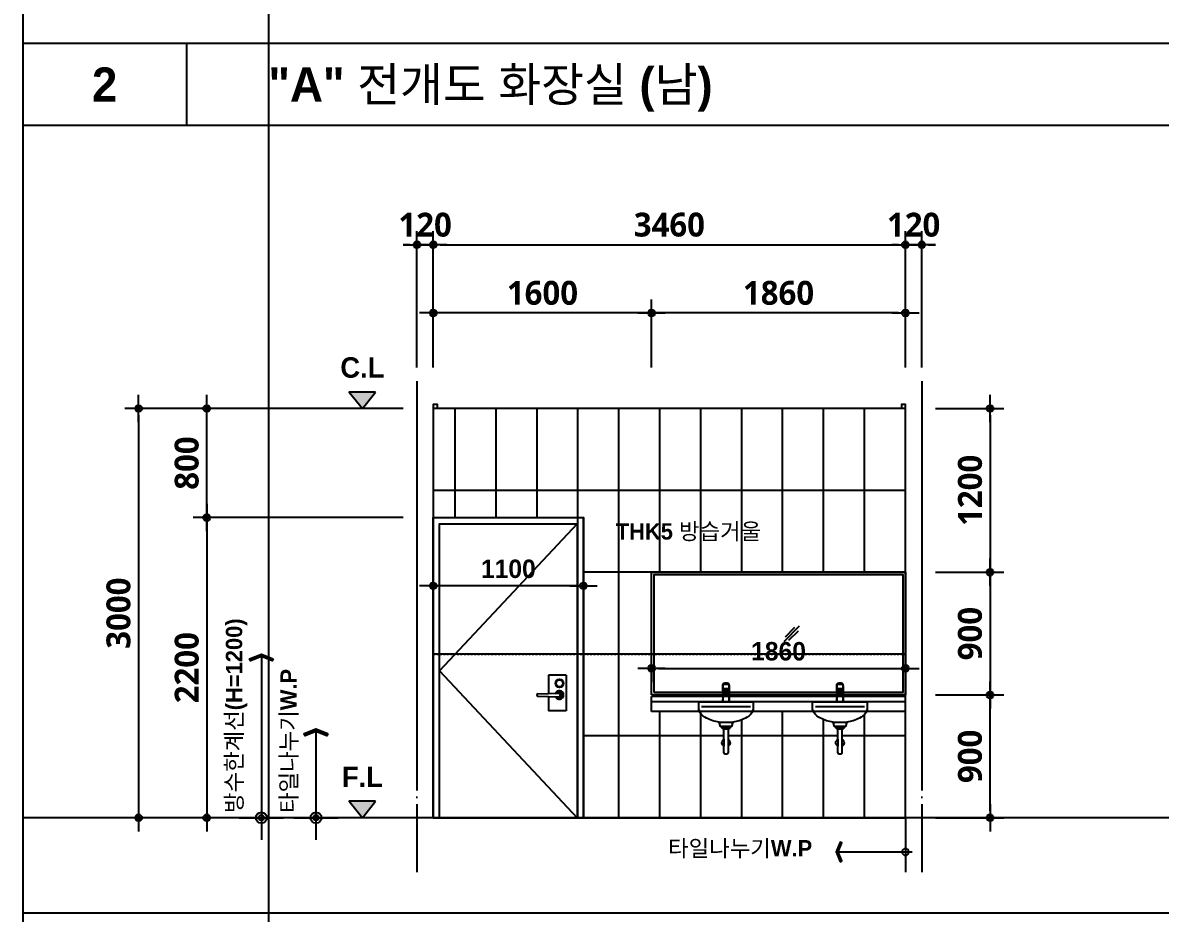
# Model space of a CAD drawing. Header units: millimetres. Extents: x 0 to 336000, y 0 to 30768.
# Drawn here: x 270763 to 279099, y 14950 to 21478 of the extents above; entities that cross this region are included whole.
import ezdxf
from ezdxf.enums import TextEntityAlignment as Align

# ---------------------------------------------------------------- set-up
doc = ezdxf.new("R2010")
doc.units = ezdxf.units.MM
doc.header["$LTSCALE"] = 50
doc.linetypes.add('CEN', pattern=[62, 60, -1, 0, -1])
doc.linetypes.add('HID', pattern=[0.5, 0.25, -0.25])
doc.layers.get('Defpoints').update_dxf_attribs({"color": 153})
for name, color, linetype in [('A-ANNO-DIM', 4, 'Continuous'), ('A-ANNO-GRA1', 7, 'Continuous'), ('A-ANNO-LEAD', 4, 'Continuous'), ('A-ANNO-SYMB', 7, 'Continuous'), ('A-ANNO-TEXT1', 7, 'Continuous'), ('A-CEN', 1, 'CEN'), ('A-FLOR-TOIL-ELE1', 3, 'Continuous'), ('A-FLOR-TOIL-ELE2', 4, 'Continuous'), ('A-FLOR-TOIL-TILE', 8, 'Continuous'), ('A-ST-AXIS-DIM', 7, 'Continuous'), ('CEN', 1, 'Continuous'), ('DIM', 7, 'Continuous'), ('DOOR', 4, 'Continuous'), ('ELE2', 3, 'Continuous'), ('HAT', 5, 'Continuous'), ('HID', 7, 'HID'), ('TO', 4, 'Continuous'), ('WIN', 6, 'Continuous')]:
    doc.layers.add(name, color=color, linetype=linetype)
doc.layers.add('G(그리드1)', color=185, linetype='Continuous', plot=False)
doc.layers.add('G(그리드2)', color=235, linetype='Continuous', plot=False)
doc.styles.add('2020음성 1차', font='나눔고딕Bold.ttf')
doc.styles.add('SH_진천_나눔', font='')
doc.styles.get('SH_진천_나눔').set_extended_font_data('NanumGothic', bold=True)
doc.dimstyles.new('SHP 50', dxfattribs={"dimscale": 50, "dimtxt": 3.5, "dimasz": 1, "dimexe": 2, "dimexo": 2, "dimgap": 1, "dimtad": 1, "dimdec": 0, "dimzin": 0, "dimdsep": 46, "dimtxsty": 'SH_진천_나눔', "dimblk": 'DIMDOT', "dimcen": 0.09, "dimclrd": 256, "dimclre": 256, "dimclrt": 3, "dimadec": 0, "dimazin": 1, "dimtfac": 1, "dimtdec": 0, "dimtix": 1, "dimtmove": 2, "dimatfit": 0, "dimldrblk": 'DIMDOT', "dimfxl": 1, "dimtolj": 1, "dimtzin": 0, "dimlwd": -1, "dimlwe": -1, "dimarcsym": 0})
doc.dimstyles.new('SHP 50내부', dxfattribs={"dimscale": 50, "dimtxt": 2.7, "dimasz": 1, "dimexe": 2, "dimexo": 2, "dimgap": 1, "dimtad": 1, "dimdec": 0, "dimzin": 0, "dimdsep": 46, "dimtxsty": '2020음성 1차', "dimblk": 'DIMDOT', "dimcen": 0.09, "dimclrd": 256, "dimclre": 256, "dimclrt": 3, "dimadec": 0, "dimazin": 1, "dimtfac": 1, "dimtdec": 0, "dimtix": 1, "dimtmove": 2, "dimatfit": 0, "dimldrblk": 'DIMDOT', "dimfxl": 1, "dimtolj": 1, "dimtzin": 0, "dimlwd": -1, "dimlwe": -1, "dimarcsym": 0})

# ---------------------------------------------------------------- blocks, each defined once
blk = doc.blocks.new('DIMDOT')
at = {"color": 0}
blk.add_line((-2, 0), (2, 0), dxfattribs=at)
for radius in [0.5, 0.25]:
    blk.add_circle((0, 0), radius, dxfattribs=at)
blk = doc.blocks.new('*D22538')
at = {"layer": 'A-ST-AXIS-DIM'}
for p, q in [((273651.3, 18950), (273651.3, 19950)), ((273771.3, 18950), (273771.3, 19950)), ((273601.3, 19850), (273551.3, 19850)), ((273771.3, 19850), (273651.3, 19850)), ((273821.3, 19850), (273871.3, 19850))]:
    blk.add_line(p, q, dxfattribs=at)
at = {"layer": 'Defpoints', "color": 0}
for p in [(273651.3, 19850), (273651.3, 18850), (273771.3, 18850)]:
    blk.add_point(p, dxfattribs=at)
at = {"layer": 'A-ST-AXIS-DIM', "linetype": 'ByBlock', "xscale": 50, "yscale": 50, "zscale": 50}
blk.add_blockref('DIMDOT', (273651.3, 19850), dxfattribs=at)
at = {"layer": 'A-ST-AXIS-DIM', "linetype": 'ByBlock', "xscale": 50, "yscale": 50, "zscale": 50, "rotation": 180}
blk.add_blockref('DIMDOT', (273771.3, 19850), dxfattribs=at)
at = {"layer": 'A-ST-AXIS-DIM', "color": 3, "insert": (273711.3, 19996.2), "char_height": 175, "attachment_point": 5, "style": 'SH_진천_나눔'}
blk.add_mtext('\\A1;120', dxfattribs=at)
blk = doc.blocks.new('*D22539')
at = {"layer": 'A-ST-AXIS-DIM'}
for p, q in [((273771.3, 18950), (273771.3, 19950)), ((277231.3, 18950), (277231.3, 19950)), ((273821.3, 19850), (277181.3, 19850))]:
    blk.add_line(p, q, dxfattribs=at)
at = {"layer": 'Defpoints', "color": 0}
for p in [(277231.3, 19850), (273771.3, 18850), (277231.3, 18850)]:
    blk.add_point(p, dxfattribs=at)
at = {"layer": 'A-ST-AXIS-DIM', "linetype": 'ByBlock', "xscale": 50, "yscale": 50, "zscale": 50, "rotation": 180}
blk.add_blockref('DIMDOT', (273771.3, 19850), dxfattribs=at)
at = {"layer": 'A-ST-AXIS-DIM', "linetype": 'ByBlock', "xscale": 50, "yscale": 50, "zscale": 50}
blk.add_blockref('DIMDOT', (277231.3, 19850), dxfattribs=at)
at = {"layer": 'A-ST-AXIS-DIM', "color": 3, "insert": (275501.3, 19996.6), "char_height": 175, "attachment_point": 5, "style": 'SH_진천_나눔'}
blk.add_mtext('\\A1;3460', dxfattribs=at)
blk = doc.blocks.new('*D22540')
at = {"layer": 'A-ST-AXIS-DIM'}
for p, q in [((277231.3, 18950), (277231.3, 19950)), ((277351.3, 18950), (277351.3, 19950)), ((277181.3, 19850), (277131.3, 19850)), ((277231.3, 19850), (277351.3, 19850)), ((277401.3, 19850), (277451.3, 19850))]:
    blk.add_line(p, q, dxfattribs=at)
at = {"layer": 'Defpoints', "color": 0}
for p in [(277351.3, 19850), (277231.3, 18850), (277351.3, 18850)]:
    blk.add_point(p, dxfattribs=at)
at = {"layer": 'A-ST-AXIS-DIM', "linetype": 'ByBlock', "xscale": 50, "yscale": 50, "zscale": 50}
blk.add_blockref('DIMDOT', (277231.3, 19850), dxfattribs=at)
at = {"layer": 'A-ST-AXIS-DIM', "linetype": 'ByBlock', "xscale": 50, "yscale": 50, "zscale": 50, "rotation": 180}
blk.add_blockref('DIMDOT', (277351.3, 19850), dxfattribs=at)
at = {"layer": 'A-ST-AXIS-DIM', "color": 3, "insert": (277291.3, 19996.2), "char_height": 175, "attachment_point": 5, "style": 'SH_진천_나눔'}
blk.add_mtext('\\A1;120', dxfattribs=at)
blk = doc.blocks.new('*D22541')
at = {"layer": 'A-ST-AXIS-DIM'}
for p, q in [((273551.3, 18650), (271511.3, 18650)), ((271611.3, 18600), (271611.3, 15700)), ((273551.3, 15650), (271511.3, 15650))]:
    blk.add_line(p, q, dxfattribs=at)
at = {"layer": 'Defpoints', "color": 0}
for p in [(273651.3, 18650), (271611.3, 15650), (273651.3, 15650)]:
    blk.add_point(p, dxfattribs=at)
at = {"layer": 'A-ST-AXIS-DIM', "linetype": 'ByBlock', "xscale": 50, "yscale": 50, "zscale": 50}
for p, rotation in [((271611.3, 18650), 90), ((271611.3, 15650), 270)]:
    blk.add_blockref('DIMDOT', p, dxfattribs=dict(at, rotation=rotation))
at = {"layer": 'A-ST-AXIS-DIM', "color": 3, "insert": (271464.7, 17150), "char_height": 175, "attachment_point": 5, "rotation": 90, "style": 'SH_진천_나눔'}
blk.add_mtext('\\A1;3000', dxfattribs=at)
blk = doc.blocks.new('*D22542')
at = {"layer": 'A-ST-AXIS-DIM'}
for p, q in [((273551.3, 18650), (272011.3, 18650)), ((272111.3, 17900), (272111.3, 18600)), ((273551.3, 17850), (272011.3, 17850))]:
    blk.add_line(p, q, dxfattribs=at)
at = {"layer": 'Defpoints', "color": 0}
for p in [(272111.3, 18650), (273651.3, 18650), (273651.3, 17850)]:
    blk.add_point(p, dxfattribs=at)
at = {"layer": 'A-ST-AXIS-DIM', "linetype": 'ByBlock', "xscale": 50, "yscale": 50, "zscale": 50}
for p, rotation in [((272111.3, 18650), 90), ((272111.3, 17850), 270)]:
    blk.add_blockref('DIMDOT', p, dxfattribs=dict(at, rotation=rotation))
at = {"layer": 'A-ST-AXIS-DIM', "color": 3, "insert": (271964.7, 18250), "char_height": 175, "attachment_point": 5, "rotation": 90, "style": 'SH_진천_나눔'}
blk.add_mtext('\\A1;800', dxfattribs=at)
blk = doc.blocks.new('*D22543')
at = {"layer": 'A-ST-AXIS-DIM'}
for p, q in [((273551.3, 17850), (272011.3, 17850)), ((272111.3, 17800), (272111.3, 15700)), ((273551.3, 15650), (272011.3, 15650))]:
    blk.add_line(p, q, dxfattribs=at)
at = {"layer": 'Defpoints', "color": 0}
for p in [(273651.3, 17850), (272111.3, 15650), (273651.3, 15650)]:
    blk.add_point(p, dxfattribs=at)
at = {"layer": 'A-ST-AXIS-DIM', "linetype": 'ByBlock', "xscale": 50, "yscale": 50, "zscale": 50}
for p, rotation in [((272111.3, 17850), 90), ((272111.3, 15650), 270)]:
    blk.add_blockref('DIMDOT', p, dxfattribs=dict(at, rotation=rotation))
at = {"layer": 'A-ST-AXIS-DIM', "color": 3, "insert": (271965.1, 16750), "char_height": 175, "attachment_point": 5, "rotation": 90, "style": 'SH_진천_나눔'}
blk.add_mtext('\\A1;2200', dxfattribs=at)
blk = doc.blocks.new('*D22544')
at = {"layer": 'A-ST-AXIS-DIM'}
for p, q in [((277451.3, 16550), (277951.3, 16550)), ((277851.3, 15700), (277851.3, 16500)), ((277451.3, 15650), (277951.3, 15650))]:
    blk.add_line(p, q, dxfattribs=at)
at = {"layer": 'Defpoints', "color": 0}
for p in [(277351.3, 16550), (277851.3, 16550), (277351.3, 15650)]:
    blk.add_point(p, dxfattribs=at)
at = {"layer": 'A-ST-AXIS-DIM', "linetype": 'ByBlock', "xscale": 50, "yscale": 50, "zscale": 50}
for p, rotation in [((277851.3, 16550), 90), ((277851.3, 15650), 270)]:
    blk.add_blockref('DIMDOT', p, dxfattribs=dict(at, rotation=rotation))
at = {"layer": 'A-ST-AXIS-DIM', "color": 3, "insert": (277704.7, 16100), "char_height": 175, "attachment_point": 5, "rotation": 90, "style": 'SH_진천_나눔'}
blk.add_mtext('\\A1;900', dxfattribs=at)
blk = doc.blocks.new('*D22545')
at = {"layer": 'A-ST-AXIS-DIM'}
for p, q in [((277451.3, 18650), (277951.3, 18650)), ((277851.3, 18600), (277851.3, 17500)), ((277451.3, 17450), (277951.3, 17450))]:
    blk.add_line(p, q, dxfattribs=at)
at = {"layer": 'Defpoints', "color": 0}
for p in [(277351.3, 18650), (277351.3, 17450), (277851.3, 17450)]:
    blk.add_point(p, dxfattribs=at)
at = {"layer": 'A-ST-AXIS-DIM', "linetype": 'ByBlock', "xscale": 50, "yscale": 50, "zscale": 50}
for p, rotation in [((277851.3, 18650), 90), ((277851.3, 17450), 270)]:
    blk.add_blockref('DIMDOT', p, dxfattribs=dict(at, rotation=rotation))
at = {"layer": 'A-ST-AXIS-DIM', "color": 3, "insert": (277705.1, 18050), "char_height": 175, "attachment_point": 5, "rotation": 90, "style": 'SH_진천_나눔'}
blk.add_mtext('\\A1;1200', dxfattribs=at)
blk = doc.blocks.new('*D22546')
at = {"layer": 'A-ST-AXIS-DIM'}
for p, q in [((273771.3, 18950), (273771.3, 19450)), ((275371.3, 18950), (275371.3, 19450)), ((275321.3, 19350), (273821.3, 19350))]:
    blk.add_line(p, q, dxfattribs=at)
at = {"layer": 'Defpoints', "color": 0}
for p in [(273771.3, 19350), (273771.3, 18850), (275371.3, 18850)]:
    blk.add_point(p, dxfattribs=at)
at = {"layer": 'A-ST-AXIS-DIM', "linetype": 'ByBlock', "xscale": 50, "yscale": 50, "zscale": 50, "rotation": 180}
blk.add_blockref('DIMDOT', (273771.3, 19350), dxfattribs=at)
at = {"layer": 'A-ST-AXIS-DIM', "linetype": 'ByBlock', "xscale": 50, "yscale": 50, "zscale": 50}
blk.add_blockref('DIMDOT', (275371.3, 19350), dxfattribs=at)
at = {"layer": 'A-ST-AXIS-DIM', "color": 3, "insert": (274571.3, 19496.6), "char_height": 175, "attachment_point": 5, "style": 'SH_진천_나눔'}
blk.add_mtext('\\A1;1600', dxfattribs=at)
blk = doc.blocks.new('*D22547')
at = {"layer": 'A-ST-AXIS-DIM'}
for p, q in [((275371.3, 18950), (275371.3, 19450)), ((277231.3, 18950), (277231.3, 19450)), ((277181.3, 19350), (275421.3, 19350))]:
    blk.add_line(p, q, dxfattribs=at)
at = {"layer": 'Defpoints', "color": 0}
for p in [(275371.3, 19350), (275371.3, 18850), (277231.3, 18850)]:
    blk.add_point(p, dxfattribs=at)
at = {"layer": 'A-ST-AXIS-DIM', "linetype": 'ByBlock', "xscale": 50, "yscale": 50, "zscale": 50, "rotation": 180}
blk.add_blockref('DIMDOT', (275371.3, 19350), dxfattribs=at)
at = {"layer": 'A-ST-AXIS-DIM', "linetype": 'ByBlock', "xscale": 50, "yscale": 50, "zscale": 50}
blk.add_blockref('DIMDOT', (277231.3, 19350), dxfattribs=at)
at = {"layer": 'A-ST-AXIS-DIM', "color": 3, "insert": (276301.3, 19496.6), "char_height": 175, "attachment_point": 5, "style": 'SH_진천_나눔'}
blk.add_mtext('\\A1;1860', dxfattribs=at)
blk = doc.blocks.new('ARROWX')
blk.add_lwpolyline([(-0.2, -0.5), (-0.293, -0.463), (-0.108, 0), (-0.293, 0.463), (-0.2, 0.5), (0, 0)], close=True)
for points in [[(-0.2, 0.5), (-0.293, 0.463), (0, 0), (-0.108, 0)], [(0, 0), (-0.108, 0), (-0.2, -0.5), (-0.293, -0.463)]]:
    blk.add_solid(points)
blk = doc.blocks.new('Z_DOT')
at = {"layer": 'DIM', "color": 0}
for p, q in [((0, -3), (0, 3)), ((-3, 0), (3, 0))]:
    blk.add_line(p, q, dxfattribs=at)
for radius in [0.75, 0.375]:
    blk.add_circle((0, 0), radius, dxfattribs=at)
blk = doc.blocks.new('레버형 수도꼭지')
at = {"layer": 'TO'}
h = blk.add_hatch(dxfattribs=at)
h.set_pattern_fill('ANSI37', color=256, scale=10, style=0)
h.set_pattern_definition([(45, (123210.5049, 58331.802), (-0.8838834765, 0.8838834765), []), (135, (123210.5049, 58331.802), (-0.8838834765, -0.8838834765), [])])
edge = h.paths.add_edge_path()
edge.add_ellipse((-228341, -110348), major_axis=(14.3, 0), ratio=0.258819, start_angle=22.7288, end_angle=90, ccw=False)
edge.add_ellipse((-228341, -110345), major_axis=(14.3, 0), ratio=0.258819, start_angle=270, end_angle=337.2712, ccw=False)
edge.add_line((-228341, -110349), (-228341, -110344))
edge = h.paths.add_edge_path()
edge.add_ellipse((-228341, -110348), major_axis=(14.3, 0), ratio=0.258819, start_angle=90, end_angle=157.2712, ccw=False)
edge.add_line((-228341, -110344), (-228341, -110349))
edge.add_ellipse((-228341, -110345), major_axis=(14.3, 0), ratio=0.258819, start_angle=202.7288, end_angle=270, ccw=False)
for p, q in [((-228374, -110297), (-228374, -110260)), ((-228307, -110297), (-228307, -110260)), ((-228374, -110300), (-228375, -110435)), ((-228374, -110297), (-228307, -110297)), ((-228374, -110300), (-228307, -110300)), ((-228361, -110310), (-228361, -110312)), ((-228358, -110336), (-228358, -110344)), ((-228357, -110348), (-228358, -110345)), ((-228325, -110348), (-228324, -110345)), ((-228324, -110336), (-228324, -110344)), ((-228320, -110312), (-228320, -110310)), ((-228307, -110300), (-228307, -110435)), ((-228375, -110435), (-228307, -110435))]:
    blk.add_line(p, q, dxfattribs=at)
for centre, radius, start, end in [((-228350, -110260), 24.5, 157.7871, 180), ((-228362, -110255), 11.4, 104.5511, 157.7871), ((-228341, -110337), 95.7, 75.4489, 104.5511), ((-228320, -110255), 11.4, 22.2129, 75.4489), ((-228332, -110260), 24.5, 0, 22.2129), ((-228233, -110338), 143, 163.5148, 164.4695), ((-228449, -110338), 143, 15.5305, 16.4852)]:
    blk.add_arc(centre, radius, start, end, dxfattribs=at)
at = {"layer": 'TO', "extrusion": (0, 0, -1)}
for centre, major_axis, ratio, start_param, end_param in [((-228361, -110310), (-0.625, 0.345), 0.985024, -0.521073, 0.03416), ((-228342, -110311), (19.7, 0), 0.087155, 1.571005, 3.055326), ((-228342, -110313), (-18.8, 5.9), 0.963674, 4.591114, 5.956008), ((-228341, -110344), (17.1, 0), 0.258819, 3.034181, 6.390597), ((-228341, -110336), (17.1, 0), 0.258819, 3.141593, 6.283185), ((-228341, -110348), (-15.7, 0), 0.258819, 3.141593, 9.424778), ((-228341, -110348), (-14.3, 0), 0.258819, 3.141593, 9.424778), ((-228341, -110345), (-14.3, 0), 0.258819, 3.538286, 5.886492), ((-228340, -110311), (-19.7, 0), 0.087155, 3.227859, 4.712181), ((-228340, -110313), (18.8, 5.9), 0.963674, 0.327177, 1.692071), ((-228321, -110310), (0.625, 0.345), 0.985024, -0.020425, 0.521078)]:
    blk.add_ellipse(centre, major_axis=major_axis, ratio=ratio, start_param=start_param, end_param=end_param, dxfattribs=at)
at = {"layer": 'TO'}
for points, knots in [([(-228374, -110263), (-228375, -110262), (-228374, -110261), (-228374, -110259), (-228374, -110258), (-228374, -110255), (-228373, -110253), (-228371, -110249), (-228369, -110247), (-228363, -110246), (-228361, -110246), (-228356, -110246), (-228354, -110246), (-228350, -110247), (-228348, -110247), (-228345, -110247), (-228343, -110247), (-228341, -110247)], [0, 0, 0, 0, 0.055247, 0.055247, 0.141133, 0.141133, 0.312907, 0.312907, 0.656453, 0.656453, 0.828227, 0.828227, 0.914113, 0.914113, 0.957057, 0.957057, 1, 1, 1, 1]), ([(-228341, -110250), (-228343, -110250), (-228344, -110250), (-228347, -110250), (-228348, -110250), (-228352, -110250), (-228354, -110249), (-228358, -110249), (-228361, -110248), (-228366, -110248), (-228369, -110248), (-228371, -110253), (-228372, -110255), (-228373, -110261), (-228373, -110265), (-228374, -110273), (-228374, -110278), (-228374, -110286), (-228374, -110289), (-228374, -110292), (-228374, -110294), (-228374, -110296), (-228374, -110297), (-228374, -110297)], [0, 0, 0, 0, 0.03125, 0.03125, 0.0625, 0.0625, 0.125, 0.125, 0.25, 0.25, 0.5, 0.5, 0.625, 0.625, 0.75, 0.75, 0.875, 0.875, 0.9375, 0.9375, 0.96875, 0.96875, 1, 1, 1, 1]), ([(-228374, -110297), (-228374, -110297), (-228374, -110296), (-228374, -110294), (-228374, -110293), (-228374, -110289), (-228374, -110287), (-228374, -110279), (-228374, -110275), (-228373, -110266), (-228372, -110263), (-228371, -110257), (-228371, -110255), (-228369, -110252), (-228368, -110251), (-228365, -110250), (-228363, -110250), (-228360, -110250), (-228358, -110251), (-228353, -110251), (-228351, -110252), (-228348, -110252), (-228347, -110252), (-228344, -110252), (-228343, -110252), (-228341, -110252)], [0, 0, 0, 0, 0.03125, 0.03125, 0.0625, 0.0625, 0.125, 0.125, 0.25, 0.25, 0.375, 0.375, 0.5, 0.5, 0.625, 0.625, 0.75, 0.75, 0.875, 0.875, 0.9375, 0.9375, 0.96875, 0.96875, 1, 1, 1, 1]), ([(-228341, -110245), (-228343, -110245), (-228345, -110245), (-228348, -110245), (-228349, -110245), (-228353, -110244), (-228355, -110244), (-228358, -110244), (-228359, -110244), (-228362, -110244), (-228363, -110244), (-228364, -110244), (-228365, -110244), (-228366, -110245)], [0, 0, 0, 0, 0.10427, 0.10427, 0.20854, 0.20854, 0.417079, 0.417079, 0.625619, 0.625619, 0.834159, 0.834159, 1, 1, 1, 1]), ([(-228316, -110245), (-228317, -110244), (-228317, -110244), (-228320, -110244), (-228322, -110244), (-228327, -110244), (-228329, -110244), (-228332, -110245), (-228334, -110245), (-228337, -110245), (-228339, -110245), (-228341, -110245)], [0, 0, 0, 0, 0.176828, 0.176828, 0.588414, 0.588414, 0.794207, 0.794207, 0.897103, 0.897103, 1, 1, 1, 1]), ([(-228307, -110263), (-228307, -110262), (-228307, -110261), (-228307, -110259), (-228308, -110258), (-228308, -110255), (-228309, -110253), (-228311, -110249), (-228313, -110247), (-228319, -110246), (-228321, -110246), (-228326, -110246), (-228328, -110246), (-228332, -110247), (-228333, -110247), (-228337, -110247), (-228339, -110247), (-228341, -110247)], [0, 0, 0, 0, 0.055247, 0.055247, 0.141133, 0.141133, 0.312907, 0.312907, 0.656453, 0.656453, 0.828227, 0.828227, 0.914113, 0.914113, 0.957057, 0.957057, 1, 1, 1, 1]), ([(-228307, -110297), (-228307, -110297), (-228307, -110296), (-228307, -110294), (-228307, -110292), (-228307, -110289), (-228307, -110286), (-228308, -110278), (-228308, -110274), (-228308, -110265), (-228309, -110261), (-228310, -110255), (-228310, -110253), (-228312, -110250), (-228313, -110249), (-228316, -110248), (-228317, -110248), (-228321, -110248), (-228323, -110249), (-228328, -110249), (-228330, -110250), (-228333, -110250), (-228335, -110250), (-228337, -110250), (-228339, -110250), (-228341, -110250)], [0, 0, 0, 0, 0.029977, 0.029977, 0.061268, 0.061268, 0.12385, 0.12385, 0.249014, 0.249014, 0.374179, 0.374179, 0.499343, 0.499343, 0.624507, 0.624507, 0.749671, 0.749671, 0.874836, 0.874836, 0.937418, 0.937418, 0.968709, 0.968709, 1, 1, 1, 1]), ([(-228341, -110252), (-228339, -110252), (-228338, -110252), (-228335, -110252), (-228334, -110252), (-228330, -110252), (-228329, -110251), (-228324, -110251), (-228322, -110250), (-228316, -110250), (-228314, -110250), (-228311, -110255), (-228310, -110257), (-228309, -110263), (-228309, -110266), (-228308, -110275), (-228308, -110279), (-228308, -110287), (-228307, -110289), (-228307, -110293), (-228307, -110294), (-228307, -110296), (-228307, -110297), (-228307, -110297)], [0, 0, 0, 0, 0.03125, 0.03125, 0.0625, 0.0625, 0.125, 0.125, 0.25, 0.25, 0.5, 0.5, 0.625, 0.625, 0.75, 0.75, 0.875, 0.875, 0.9375, 0.9375, 0.96875, 0.96875, 1, 1, 1, 1]), ([(-228361, -110313), (-228363, -110318), (-228364, -110322), (-228366, -110328), (-228367, -110329), (-228367, -110331), (-228368, -110332), (-228369, -110336), (-228370, -110339), (-228371, -110348), (-228371, -110354), (-228373, -110367), (-228373, -110374), (-228374, -110390), (-228374, -110398), (-228374, -110412), (-228374, -110417), (-228375, -110423), (-228375, -110426), (-228375, -110430), (-228375, -110433), (-228375, -110435)], [0, 0, 0, 0, 0.25, 0.25, 0.3125, 0.3125, 0.375, 0.375, 0.5, 0.5, 0.625, 0.625, 0.75, 0.75, 0.875, 0.875, 0.9375, 0.9375, 0.96875, 0.96875, 1, 1, 1, 1]), ([(-228374, -110300), (-228374, -110302), (-228374, -110303), (-228374, -110307), (-228374, -110308), (-228373, -110313), (-228373, -110315), (-228373, -110320), (-228372, -110323), (-228372, -110326), (-228372, -110328), (-228371, -110330), (-228371, -110331), (-228370, -110331), (-228370, -110330), (-228369, -110328), (-228369, -110326), (-228366, -110319), (-228364, -110314), (-228361, -110310)], [0, 0, 0, 0, 0.03125, 0.03125, 0.0625, 0.0625, 0.125, 0.125, 0.1875, 0.1875, 0.25, 0.25, 0.3125, 0.3125, 0.375, 0.375, 0.5, 0.5, 1, 1, 1, 1]), ([(-228370, -110329), (-228370, -110330), (-228370, -110330), (-228370, -110330), (-228370, -110330), (-228371, -110330), (-228371, -110330), (-228372, -110327), (-228372, -110323), (-228373, -110315), (-228373, -110313), (-228374, -110308), (-228374, -110307), (-228374, -110303), (-228374, -110302), (-228374, -110300)], [0, 0, 0, 0, 0.054942, 0.054942, 0.140857, 0.140857, 0.312685, 0.312685, 0.656343, 0.656343, 0.828171, 0.828171, 0.914086, 0.914086, 1, 1, 1, 1]), ([(-228374, -110435), (-228374, -110433), (-228374, -110431), (-228374, -110428), (-228374, -110426), (-228373, -110421), (-228373, -110418), (-228372, -110407), (-228372, -110401), (-228370, -110389), (-228369, -110383), (-228367, -110373), (-228365, -110368), (-228363, -110360), (-228361, -110357), (-228358, -110352), (-228357, -110350), (-228356, -110349)], [0, 0, 0, 0, 0.0404138, 0.0404138, 0.0808277, 0.0808277, 0.1616554, 0.1616554, 0.3233107, 0.3233107, 0.4849661, 0.4849661, 0.6466214, 0.6466214, 0.8082768, 0.8082768, 0.9542949, 0.9542949, 0.9542949, 0.9542949]), ([(-228370, -110330), (-228370, -110330), (-228370, -110330), (-228370, -110330), (-228370, -110329), (-228369, -110329), (-228369, -110328), (-228369, -110327), (-228368, -110325), (-228367, -110323), (-228367, -110321), (-228366, -110319), (-228365, -110316), (-228363, -110314), (-228362, -110312), (-228362, -110310), (-228361, -110310)], [0, 0, 0, 0, 0.008544, 0.024611, 0.042457, 0.061431, 0.092477, 0.143193, 0.194133, 0.291303, 0.393966, 0.504737, 0.622577, 0.748222, 0.885676, 1, 1, 1, 1]), ([(-228361, -110310), (-228361, -110309), (-228359, -110308), (-228352, -110306), (-228347, -110305), (-228342, -110305)], [0, 0, 0, 0, 0.5, 0.5, 1, 1, 1, 1]), ([(-228361, -110310), (-228361, -110310), (-228361, -110309), (-228361, -110309), (-228360, -110309), (-228360, -110308), (-228360, -110308), (-228360, -110308)], [0, 0, 0, 0, 0.059607, 0.291171, 0.606391, 0.932673, 1, 1, 1, 1]), ([(-228361, -110312), (-228361, -110312), (-228361, -110312), (-228361, -110312), (-228361, -110312), (-228361, -110312), (-228361, -110312), (-228361, -110313), (-228361, -110313), (-228361, -110313), (-228361, -110313), (-228361, -110313), (-228361, -110313)], [0, 0, 0, 0, 0.175016, 0.175016, 0.175016, 0.450335, 0.450335, 0.450335, 0.724932, 0.724932, 0.724932, 1, 1, 1, 1]), ([(-228342, -110304), (-228347, -110304), (-228351, -110305), (-228357, -110307), (-228358, -110307), (-228359, -110308)], [0, 0, 0, 0, 0.632436, 0.632436, 1, 1, 1, 1]), ([(-228322, -110308), (-228323, -110307), (-228325, -110307), (-228330, -110305), (-228335, -110304), (-228340, -110304)], [0, 0, 0, 0, 0.361277, 0.361277, 1, 1, 1, 1]), ([(-228340, -110305), (-228335, -110305), (-228330, -110306), (-228323, -110308), (-228321, -110309), (-228320, -110310)], [0, 0, 0, 0, 0.5, 0.5, 1, 1, 1, 1]), ([(-228326, -110349), (-228325, -110350), (-228323, -110352), (-228321, -110357), (-228319, -110360), (-228317, -110368), (-228315, -110373), (-228313, -110383), (-228312, -110388), (-228310, -110401), (-228310, -110407), (-228309, -110418), (-228308, -110421), (-228308, -110426), (-228308, -110428), (-228308, -110431), (-228308, -110433), (-228307, -110435)], [0.047962, 0.047962, 0.047962, 0.047962, 0.1919518, 0.1919518, 0.3535615, 0.3535615, 0.5151711, 0.5151711, 0.6767807, 0.6767807, 0.8383904, 0.8383904, 0.9191952, 0.9191952, 0.9595976, 0.9595976, 1, 1, 1, 1]), ([(-228322, -110308), (-228322, -110308), (-228322, -110308), (-228321, -110309), (-228321, -110309), (-228321, -110309), (-228321, -110310), (-228321, -110310)], [0, 0, 0, 0, 0.069955, 0.366618, 0.668091, 0.949781, 1, 1, 1, 1]), ([(-228321, -110310), (-228320, -110310), (-228320, -110311), (-228319, -110313), (-228317, -110316), (-228316, -110318), (-228315, -110321), (-228314, -110323), (-228313, -110325), (-228313, -110327), (-228312, -110329), (-228312, -110330), (-228312, -110330), (-228312, -110330), (-228312, -110330), (-228312, -110330)], [0, 0, 0, 0, 0.080269, 0.228603, 0.371615, 0.492812, 0.604279, 0.709069, 0.806733, 0.896616, 0.944459, 0.967209, 0.984736, 0.999101, 1, 1, 1, 1]), ([(-228320, -110310), (-228318, -110314), (-228316, -110319), (-228313, -110326), (-228313, -110328), (-228312, -110330), (-228312, -110331), (-228311, -110331), (-228311, -110330), (-228310, -110327), (-228309, -110323), (-228309, -110315), (-228308, -110313), (-228308, -110308), (-228308, -110307), (-228308, -110303), (-228308, -110302), (-228308, -110300)], [0, 0, 0, 0, 0.5, 0.5, 0.625, 0.625, 0.6875, 0.6875, 0.75, 0.75, 0.875, 0.875, 0.9375, 0.9375, 0.96875, 0.96875, 1, 1, 1, 1]), ([(-228320, -110313), (-228320, -110313), (-228320, -110313), (-228320, -110313), (-228320, -110313), (-228320, -110313), (-228320, -110312), (-228320, -110312), (-228320, -110312), (-228320, -110312), (-228320, -110312), (-228320, -110312), (-228320, -110312)], [0, 0, 0, 0, 0.275354, 0.275354, 0.275354, 0.550753, 0.550753, 0.550753, 0.825533, 0.825533, 0.825533, 1, 1, 1, 1]), ([(-228307, -110435), (-228307, -110433), (-228307, -110430), (-228307, -110426), (-228307, -110424), (-228307, -110417), (-228307, -110412), (-228308, -110399), (-228308, -110390), (-228309, -110375), (-228309, -110368), (-228310, -110355), (-228311, -110349), (-228312, -110340), (-228313, -110336), (-228314, -110332), (-228314, -110331), (-228315, -110329), (-228315, -110328), (-228317, -110322), (-228319, -110318), (-228320, -110313)], [0, 0, 0, 0, 0.03125, 0.03125, 0.0625, 0.0625, 0.125, 0.125, 0.25, 0.25, 0.375, 0.375, 0.5, 0.5, 0.625, 0.625, 0.6875, 0.6875, 0.75, 0.75, 1, 1, 1, 1]), ([(-228308, -110300), (-228308, -110302), (-228308, -110303), (-228308, -110306), (-228308, -110308), (-228308, -110312), (-228309, -110315), (-228309, -110323), (-228310, -110327), (-228311, -110330), (-228311, -110330), (-228312, -110331), (-228312, -110330), (-228312, -110330)], [0, 0, 0, 0, 0.086304, 0.086304, 0.172607, 0.172607, 0.345214, 0.345214, 0.690429, 0.690429, 0.863036, 0.863036, 1, 1, 1, 1])]:
    blk.add_open_spline(points, degree=3, knots=knots, dxfattribs=at)
for points, degree in [([(-228340, -110304), (-228341, -110304), (-228341, -110304), (-228342, -110304)], 3), ([(-228342, -110305), (-228341, -110305), (-228341, -110305), (-228340, -110305)], 3), ([(-228340, -110313), (-228341, -110313), (-228341, -110313), (-228342, -110313)], 3), ([(-228312, -110330), (-228312, -110330)], 1), ([(-228375, -110435), (-228375, -110421)], 1), ([(-228307, -110421), (-228307, -110435)], 1)]:
    blk.add_open_spline(points, degree=degree, dxfattribs=at)
blk = doc.blocks.new('*D22548')
at = {"layer": 'A-ANNO-DIM'}
for p, q in [((277231.3, 16650), (277231.3, 16845)), ((275371.3, 16750), (275371.3, 16645)), ((275421.3, 16745), (277181.3, 16745))]:
    blk.add_line(p, q, dxfattribs=at)
at = {"layer": 'Defpoints', "color": 0}
for p in [(275371.3, 16850), (277231.3, 16745), (277231.3, 16550)]:
    blk.add_point(p, dxfattribs=at)
at = {"layer": 'A-ANNO-DIM', "linetype": 'ByBlock', "xscale": 50, "yscale": 50, "zscale": 50, "rotation": 180}
blk.add_blockref('DIMDOT', (275371.3, 16745), dxfattribs=at)
at = {"layer": 'A-ANNO-DIM', "linetype": 'ByBlock', "xscale": 50, "yscale": 50, "zscale": 50}
blk.add_blockref('DIMDOT', (277231.3, 16745), dxfattribs=at)
at = {"layer": 'A-ANNO-DIM', "color": 3, "insert": (276301.3, 16869.5), "char_height": 135, "attachment_point": 5, "style": '2020음성 1차'}
blk.add_mtext('\\A1;1860', dxfattribs=at)
blk = doc.blocks.new('_CIDOTB')
at = {"color": 0, "linetype": 'ByBlock'}
blk.add_line((2, 0), (-1, 0), dxfattribs=at)
blk.add_circle((0, 0), 0.5, dxfattribs=at)
blk = doc.blocks.new('*D22549')
at = {"layer": 'A-ST-AXIS-DIM'}
for p, q in [((277451.3, 17450), (277951.3, 17450)), ((277851.3, 17400), (277851.3, 16600)), ((277451.3, 16550), (277951.3, 16550))]:
    blk.add_line(p, q, dxfattribs=at)
at = {"layer": 'Defpoints', "color": 0}
for p in [(277351.3, 17450), (277351.3, 16550), (277851.3, 16550)]:
    blk.add_point(p, dxfattribs=at)
at = {"layer": 'A-ST-AXIS-DIM', "linetype": 'ByBlock', "xscale": 50, "yscale": 50, "zscale": 50}
for p, rotation in [((277851.3, 17450), 90), ((277851.3, 16550), 270)]:
    blk.add_blockref('DIMDOT', p, dxfattribs=dict(at, rotation=rotation))
at = {"layer": 'A-ST-AXIS-DIM', "color": 3, "insert": (277704.7, 17000), "char_height": 175, "attachment_point": 5, "rotation": 90, "style": 'SH_진천_나눔'}
blk.add_mtext('\\A1;900', dxfattribs=at)
blk = doc.blocks.new('*D22550')
at = {"layer": 'A-ANNO-DIM'}
for p, q in [((273771.3, 17250), (273771.3, 17450)), ((274871.3, 17250), (274871.3, 17450)), ((274821.3, 17350), (273821.3, 17350))]:
    blk.add_line(p, q, dxfattribs=at)
at = {"layer": 'Defpoints', "color": 0}
for p in [(273771.3, 17350), (273771.3, 17150), (274871.3, 17150)]:
    blk.add_point(p, dxfattribs=at)
at = {"layer": 'A-ANNO-DIM', "linetype": 'ByBlock', "xscale": 50, "yscale": 50, "zscale": 50, "rotation": 180}
blk.add_blockref('DIMDOT', (273771.3, 17350), dxfattribs=at)
at = {"layer": 'A-ANNO-DIM', "linetype": 'ByBlock', "xscale": 50, "yscale": 50, "zscale": 50}
blk.add_blockref('DIMDOT', (274871.3, 17350), dxfattribs=at)
at = {"layer": 'A-ANNO-DIM', "color": 3, "insert": (274321.3, 17474), "char_height": 135, "attachment_point": 5, "style": '2020음성 1차'}
blk.add_mtext('\\A1;1100', dxfattribs=at)

msp = doc.modelspace()

# ---------------------------------------------------------------- hatches: boundary and pattern name
at = {"layer": 'A-ANNO-SYMB', "transparency": 33554687}
h = msp.add_hatch(color=256, dxfattribs=at)
h.dxf.hatch_style = 1
h.paths.add_polyline_path([(273346.8, 18770.5), (273155.8, 18770.5), (273251.3, 18650)])
h = msp.add_hatch(color=256, dxfattribs=at)
h.dxf.hatch_style = 1
h.paths.add_polyline_path([(273346.8, 15770.5), (273155.8, 15770.5), (273251.3, 15650)])

# ---------------------------------------------------------------- linework, layer by layer
at = {"layer": 'A-ANNO-GRA1'}
for p, q in [((270762.6, 27100), (270762.6, 1600)), ((287900, 21325), (270762.6, 21325)), ((271962.6, 21325), (271962.6, 20725)), ((287900, 20725), (270762.6, 20725)), ((287900, 14950), (270762.6, 14950))]:
    msp.add_line(p, q, dxfattribs=at)
at = {"layer": 'A-ANNO-LEAD'}
msp.add_lwpolyline([(276829.2, 17317.1, 0, 40, 0), (276762.4, 17416.7, 0, 0, 0), (276540.4, 17747.7, 0, 0, 0), (276290.4, 17747.7, 0, 0, 0)], format="xyseb", dxfattribs=at)
at = {"layer": 'A-ANNO-SYMB'}
for p, q in [((272511.3, 16831.4), (272511.3, 15751.4)), ((272911.3, 16275.4), (272911.3, 15812)), ((276745.2, 15400), (277131.3, 15400))]:
    msp.add_line(p, q, dxfattribs=at)
at = {"layer": 'A-ANNO-SYMB', "transparency": 33554687}
for points in [[(273346.8, 18770.5), (273155.8, 18770.5), (273251.3, 18650)], [(273346.8, 15770.5), (273155.8, 15770.5), (273251.3, 15650)]]:
    msp.add_lwpolyline(points, close=True, dxfattribs=at)
at = {"layer": 'A-CEN'}
for p, q in [((273651.3, 18850), (273651.3, 15250)), ((277351.3, 18850), (277351.3, 15250))]:
    msp.add_line(p, q, dxfattribs=at)
at = {"layer": 'A-FLOR-TOIL-ELE1'}
msp.add_lwpolyline([(274871.3, 15650), (273771.3, 15650), (273771.3, 17850), (274871.3, 17850)], close=True, dxfattribs=at)
at = {"layer": 'A-FLOR-TOIL-ELE2'}
for p, q in [((274615.2, 16695.8), (274615.2, 16560.2)), ((274746.1, 16695.8), (274615.2, 16695.8)), ((274746.1, 16695.8), (274746.1, 16434)), ((274537.8, 16557.9), (274694.9, 16562.6)), ((274537.8, 16542.1), (274694.9, 16537.4)), ((274615.2, 16539.8), (274615.2, 16434)), ((274746.1, 16434), (274615.2, 16434))]:
    msp.add_line(p, q, dxfattribs=at)
msp.add_lwpolyline([(273771.3, 15650), (273816.3, 15650), (273816.3, 17805), (274826.2, 17805), (274826.3, 15650)], dxfattribs=at)
for radius in [29.9, 24.7]:
    msp.add_circle((274696.4, 16635.1), radius, dxfattribs=at)
for centre, radius, start, end in [((274537.8, 16550), 7.85, 90, 270), ((274694.9, 16550), 31.4, 201.84858, 158.15142), ((274694.9, 16550), 20.4, 216.2414, 143.7586), ((274688.7, 16550), 14, 295.98923, 64.01077)]:
    msp.add_arc(centre, radius, start, end, dxfattribs=at)
at = {"layer": 'A-FLOR-TOIL-TILE'}
for p, q in [((277231.3, 18650), (273771.3, 18650)), ((273931.3, 17850), (273931.3, 18650)), ((274231.3, 17850), (274231.3, 18650)), ((274531.3, 17850), (274531.3, 18650)), ((274831.3, 15650), (274831.3, 18650)), ((275131.3, 15650), (275131.3, 18650)), ((275431.3, 17450), (275431.3, 18650)), ((275731.3, 17450), (275731.3, 18650)), ((276031.3, 17450), (276031.3, 18650)), ((276331.3, 17450), (276331.3, 18650)), ((276631.3, 17450), (276631.3, 18650)), ((276931.3, 17450), (276931.3, 18650)), ((277231.3, 18050), (273771.3, 18050)), ((277231.3, 17450), (274871.3, 17450)), ((277231.3, 16850), (273771.3, 16850)), ((275431.3, 15650), (275431.3, 16430)), ((276331.3, 15650), (276331.3, 16430)), ((275731.3, 15650), (275731.3, 16413.4)), ((276031.3, 15650), (276031.3, 16367.1)), ((276631.3, 15650), (276631.3, 16369.1)), ((276931.3, 15650), (276931.3, 16407.6)), ((275901.3, 16250), (274871.3, 16250)), ((276736.3, 16250), (275931.3, 16250)), ((277231.3, 16250), (276766.3, 16250))]:
    msp.add_line(p, q, dxfattribs=at)
at = {"layer": 'CEN'}
msp.add_line((277231.3, 15650), (277231.3, 15250), dxfattribs=at)
at = {"layer": 'DOOR'}
for p, q in [((273771.3, 17850), (274871.2, 17850)), ((273771.3, 15650), (273771.3, 17850)), ((274871.3, 15650), (274871.3, 17850)), ((274826.3, 15650), (273816.3, 15650))]:
    msp.add_line(p, q, dxfattribs=at)
msp.add_lwpolyline([(273771.3, 15650), (273771.3, 17850), (274871.2, 17850), (274871.3, 15650), (274826.3, 15650)], dxfattribs=at)
at = {"layer": 'ELE2'}
msp.add_lwpolyline([(277231.3, 18650), (277231.3, 18680), (277201.3, 18680), (277201.3, 18650), (273801.3, 18650), (273801.3, 18680), (273771.3, 18680), (273771.3, 18650), (273771.3, 15650), (277231.3, 15650)], close=True, dxfattribs=at)
at = {"layer": 'G(그리드1)'}
msp.add_line((288500, 15650), (270762.6, 15650), dxfattribs=at)
at = {"layer": 'G(그리드2)'}
msp.add_line((272562.6, 27100), (272562.6, 1000), dxfattribs=at)
at = {"layer": 'HAT'}
for p, q in [((276341.9, 16943.1), (276455.7, 17056.9)), ((276351.5, 16976.9), (276421.1, 17046.5)), ((276377.3, 16951.1), (276447, 17020.9))]:
    msp.add_line(p, q, dxfattribs=at)
at = {"layer": 'HID'}
msp.add_line((273771.3, 16850), (277231.3, 16850), dxfattribs=at)
at = {"layer": 'TO'}
for p, q in [((277231.3, 16540), (275371.3, 16540)), ((275371.3, 16430), (275371.3, 16540)), ((277231.3, 16430), (277231.3, 16540)), ((277231.3, 16500), (275371.3, 16500)), ((277231.3, 16430), (275371.3, 16430)), ((275736.3, 16465), (276096.3, 16465)), ((276571.3, 16465), (276931.3, 16465)), ((275866.3, 16350), (275916.3, 16350)), ((275916.3, 16350), (275966.3, 16350)), ((276701.3, 16350), (276751.3, 16350)), ((276751.3, 16350), (276801.3, 16350)), ((275946.3, 16320), (275886.3, 16320)), ((275946.3, 16310), (275891.3, 16310)), ((275936.3, 16305), (275896.3, 16305)), ((275931.3, 16300), (275901.3, 16300)), ((276781.3, 16320), (276721.3, 16320)), ((276781.3, 16310), (276726.3, 16310)), ((276771.3, 16305), (276731.3, 16305)), ((276766.3, 16300), (276736.3, 16300)), ((275901.3, 16226), (275901.3, 16174)), ((275931.3, 16226), (275931.3, 16174)), ((276736.3, 16226), (276736.3, 16174)), ((276766.3, 16226), (276766.3, 16174))]:
    msp.add_line(p, q, dxfattribs=at)
msp.add_lwpolyline([(275371.3, 16550), (275371.3, 16550), (275371.3, 17450), (277231.3, 17450), (277231.3, 16550), (275371.3, 16550)], dxfattribs=at)
msp.add_lwpolyline([(275389.3, 16568), (275389.3, 17432), (277213.3, 17432), (277213.3, 16568), (275389.3, 16568)], close=True, dxfattribs=at)
for points in [[(275931.3, 16226, -0.57735), (275931.3, 16174), (275931.3, 16130, -1), (275901.3, 16130), (275901.3, 16174, -0.57735), (275901.3, 16226), (275901.3, 16300), (275896.3, 16300), (275896.3, 16305), (275891.3, 16305), (275891.3, 16310), (275886.3, 16310), (275886.3, 16320), (275876.3, 16320), (275866.3, 16350, -0.079013), (275773.8, 16379.2, -0.123629), (275726.3, 16420, -0.037889), (275722.4, 16426.5, -0.019195), (275716.3, 16440), (275716.3, 16490, -0.414214), (275726.3, 16500), (276106.3, 16500, -0.414214), (276116.3, 16490), (276116.3, 16440, -0.019195), (276110.2, 16426.5, -0.037889), (276106.3, 16420, -0.123629), (276058.8, 16379.2, -0.079013), (275966.3, 16350), (275956.3, 16320), (275946.3, 16320), (275946.3, 16310), (275941.3, 16310), (275941.3, 16305), (275936.3, 16305), (275936.3, 16300), (275931.3, 16300)], [(276766.3, 16226, -0.57735), (276766.3, 16174), (276766.3, 16130, -1), (276736.3, 16130), (276736.3, 16174, -0.57735), (276736.3, 16226), (276736.3, 16300), (276731.3, 16300), (276731.3, 16305), (276726.3, 16305), (276726.3, 16310), (276721.3, 16310), (276721.3, 16320), (276711.3, 16320), (276701.3, 16350, -0.079013), (276608.8, 16379.2, -0.123629), (276561.3, 16420, -0.037889), (276557.4, 16426.5, -0.019195), (276551.3, 16440), (276551.3, 16490, -0.414214), (276561.3, 16500), (276941.3, 16500, -0.414214), (276951.3, 16490), (276951.3, 16440, -0.019195), (276945.2, 16426.5, -0.037889), (276941.3, 16420, -0.123629), (276893.8, 16379.2, -0.079013), (276801.3, 16350), (276791.3, 16320), (276781.3, 16320), (276781.3, 16310), (276776.3, 16310), (276776.3, 16305), (276771.3, 16305), (276771.3, 16300), (276766.3, 16300)]]:
    msp.add_lwpolyline(points, format="xyb", close=True, dxfattribs=at)
for centre, start, end in [((275726.3, 16440), 180, 270), ((276106.3, 16440), 270, 0), ((276561.3, 16440), 180, 270), ((276941.3, 16440), 270, 0)]:
    msp.add_arc(centre, 10, start, end, dxfattribs=at)
at = {"layer": 'WIN', "color": 1, "linetype": 'HID', "ltscale": 400}
msp.add_lwpolyline([(274826.2, 17805), (273816.2, 16727.5), (274826.2, 15650)], dxfattribs=at)

# ---------------------------------------------------------------- block references
at = {"layer": 'A-ANNO-SYMB'}
for name, p, xscale, yscale, zscale, rotation in [('ARROWX', (272511.3, 16850), 172.7999999999884, 172.7999999999884, 172.7999999999884, 90), ('ARROWX', (272911.3, 16301.2), 172.7999999999884, 172.7999999999884, 172.7999999999884, 90), ('Z_DOT', (272511.3, 15650), 54, 54, 54, 270), ('Z_DOT', (272911.3, 15650), 54, 54, 54, 270)]:
    msp.add_blockref(name, p, dxfattribs=dict(at, xscale=xscale, yscale=yscale, zscale=zscale, rotation=rotation))
for name, p, xscale, yscale, zscale in [('ARROWX', (276723.6, 15400), -144, 144, 144), ('_CIDOTB', (277231.3, 15400), -50, 50, 50)]:
    msp.add_blockref(name, p, dxfattribs=dict(at, xscale=xscale, yscale=yscale, zscale=zscale))
at = {"layer": 'TO', "xscale": 0.6999999999534339, "yscale": 0.6999999999534339, "zscale": 0.6999999999534339}
for p in [(435754.9, 93804.8), (436589.9, 93804.8)]:
    msp.add_blockref('레버형 수도꼭지', p, dxfattribs=at)

# ---------------------------------------------------------------- texts
at = {"layer": 'A-ANNO-TEXT1', "style": '2020음성 1차'}
for s, height, p in [('"A" 전개도 화장실 (남)', 250, (272562.6, 21025)), ('타일나누기W.P', 120, (275492, 15426.4))]:
    msp.add_text(s, height=height, dxfattribs=at).set_placement(p, align=Align.MIDDLE_LEFT)
for s, height, p in [('2', 250, (271362.6, 21025)), ('C.L', 150, (273251.3, 18950.5)), ('F.L', 150, (273251.3, 15950.5))]:
    msp.add_text(s, height=height, dxfattribs=at).set_placement(p, align=Align.MIDDLE_CENTER)
msp.add_text('THK5 방습거울', height=120, dxfattribs=at).set_placement((275108.2, 17689.1))
for s, p in [('방수한계선(H=1200)', (272371.1, 15684.9)), ('타일나누기W.P', (272771.1, 15684.9))]:
    msp.add_text(s, height=120, rotation=90, dxfattribs=at).set_placement(p)

# ---------------------------------------------------------------- dimensions: what is measured, and where the dimension line sits
at = {"layer": 'A-ANNO-DIM'}
for base, p1, p2, angle, picture, middle in [((273771.3, 17350), (274871.3, 17150), (273771.3, 17150), 180, '*D22550', (274321.3, 17474)), ((277231.3, 16745), (275371.3, 16850), (277231.3, 16550), 0, '*D22548', (276301.3, 16869.5))]:
    dim = msp.add_linear_dim(base=base, p1=p1, p2=p2, angle=angle, dimstyle='SHP 50내부', override={"dimtxsty": '2020음성 1차', "dimldrblk": 'DIMDOT'}, dxfattribs=at)
    dim.commit()
    dim.dimension.update_dxf_attribs({"geometry": picture, "text_midpoint": middle})
at = {"layer": 'A-ST-AXIS-DIM'}
for base, p1, p2, picture, middle in [((273651.3, 19850), (273771.3, 18850), (273651.3, 18850), '*D22538', (273711.3, 19996.2)), ((273771.3, 19350), (275371.3, 18850), (273771.3, 18850), '*D22546', (274571.3, 19496.6)), ((275371.3, 19350), (277231.3, 18850), (275371.3, 18850), '*D22547', (276301.3, 19496.6))]:
    dim = msp.add_linear_dim(base=base, p1=p1, p2=p2, dimstyle='SHP 50', override={"dimtxsty": 'SH_진천_나눔', "dimldrblk": 'DIMDOT'}, dxfattribs=at)
    dim.commit()
    dim.dimension.update_dxf_attribs({"geometry": picture, "text_midpoint": middle})
for base, p1, p2, angle, picture, middle in [((277231.3, 19850), (273771.3, 18850), (277231.3, 18850), 180, '*D22539', (275501.3, 19996.6)), ((277351.3, 19850), (277231.3, 18850), (277351.3, 18850), 180, '*D22540', (277291.3, 19996.2)), ((271611.3, 15650), (273651.3, 18650), (273651.3, 15650), 270, '*D22541', (271464.7, 17150)), ((272111.3, 18650), (273651.3, 17850), (273651.3, 18650), 90, '*D22542', (271964.7, 18250)), ((277851.3, 17450), (277351.3, 18650), (277351.3, 17450), 270, '*D22545', (277705.1, 18050)), ((272111.3, 15650), (273651.3, 17850), (273651.3, 15650), 270, '*D22543', (271965.1, 16750)), ((277851.3, 16550), (277351.3, 17450), (277351.3, 16550), 270, '*D22549', (277704.7, 17000)), ((277851.3, 16550), (277351.3, 15650), (277351.3, 16550), 90, '*D22544', (277704.7, 16100))]:
    dim = msp.add_linear_dim(base=base, p1=p1, p2=p2, angle=angle, dimstyle='SHP 50', override={"dimtxsty": 'SH_진천_나눔', "dimldrblk": 'DIMDOT'}, dxfattribs=at)
    dim.commit()
    dim.dimension.update_dxf_attribs({"geometry": picture, "text_midpoint": middle})

doc.saveas('drawing.dxf')
